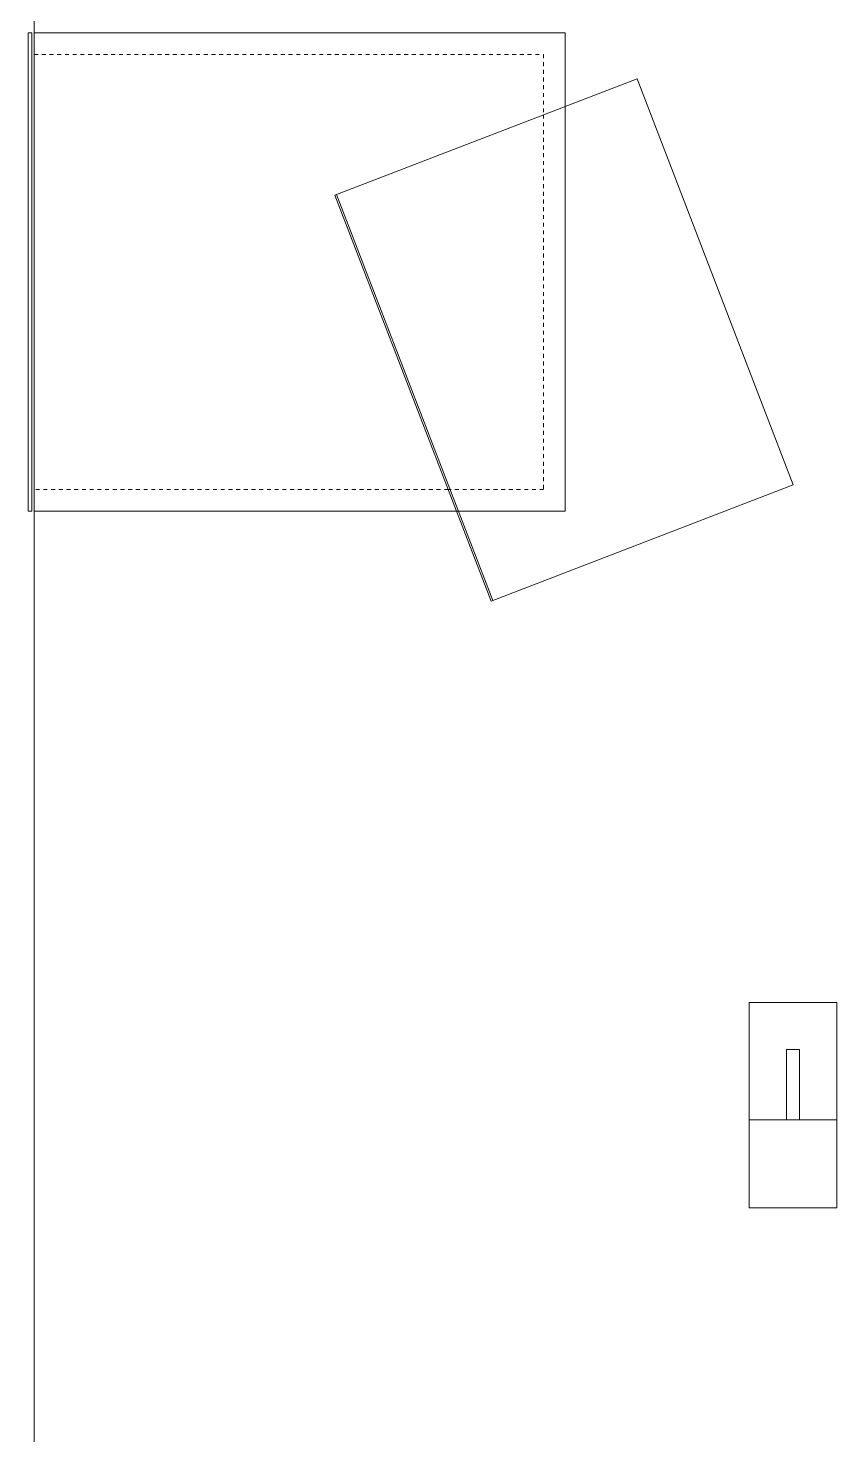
# Model space of a CAD drawing. Header units: inches. Extents: x 29752 to 31446, y 4278 to 5722.
# Drawn here: x 30482.12 to 30508.35, y 4418.68 to 4464.27 of the extents above; entities that cross this region are included whole.
import ezdxf

# ---------------------------------------------------------------- set-up
doc = ezdxf.new("R2010")
doc.units = ezdxf.units.IN
doc.header["$MEASUREMENT"] = 0
doc.linetypes.add('Dash', pattern=[0.25, 0.125, -0.125])
doc.layers.add('I-FURN', color=30, linetype='Continuous', lineweight=9)
doc.layers.add('I-FURN-HDLN', color=30, linetype='Dash', lineweight=9)

# ---------------------------------------------------------------- blocks, each defined once
blk = doc.blocks.new('Desk-Teknion-JNWDSN-Double_Sided_Rectangular-R2015 - 60_ Depth-V52-FIRST FLOOR POWER _ SIGNAL')
at = {"layer": 'I-FURN'}
for p, q in [((-3.327, -6.816), (-3.327, -3.972)), ((-3.327, -3.972), (0.479, -3.972)), ((0.479, -3.972), (3.327, -3.972)), ((0.479, -6.816), (0.479, -3.972)), ((3.327, -3.972), (3.327, -6.816)), ((-1.8, -5.181), (-1.8, -5.606)), ((0.479, -5.181), (-1.8, -5.181)), ((-1.8, -5.606), (0.479, -5.606)), ((0.479, -6.816), (-3.327, -6.816)), ((3.327, -6.816), (0.479, -6.816)), ((-35.725, -30), (36, -30))]:
    blk.add_line(p, q, dxfattribs=at)
blk = doc.blocks.new('Accessories-Teknion-JNAMD-Drawer_Module-R2015 - Letter Size-6171627-FIRST FLOOR POWER _ SIGNAL')
at = {"layer": 'I-FURN'}
for p, q in [((7.049, 5.22), (-7.049, 5.22)), ((-7.049, 5.22), (-7.049, -5.28)), ((7.049, -5.28), (7.049, 5.22)), ((-7.049, -5.22), (7.049, -5.22)), ((-7.049, -5.28), (7.049, -5.28))]:
    blk.add_line(p, q, dxfattribs=at)
blk = doc.blocks.new('Storage-Freestanding-Teknion-JNFMP-Mobile_Pedestal_with_Seat-R2015 - Metal-V62-FIRST FLOOR POWER _ SIGNAL')
at = {"layer": 'I-FURN'}
for p, q in [((-5.366, 8.55), (-7.75, 8.55)), ((-7.75, 8.55), (-7.75, -8.67)), ((7.75, 8.55), (-5.366, 8.55)), ((7.75, 5.024), (7.75, 8.55)), ((7.75, -8.67), (7.75, 5.024)), ((-7.75, -8.67), (7.75, -8.67)), ((7.75, -8.749), (-7.75, -8.749)), ((-7.75, -8.749), (-7.75, -8.867)), ((-7.75, -8.867), (7.75, -8.867)), ((7.75, -8.867), (7.75, -8.749))]:
    blk.add_line(p, q, dxfattribs=at)
at = {"layer": 'I-FURN-HDLN'}
for p, q in [((-7.049, -8.67), (-7.049, 7.849)), ((-7.049, 7.849), (-5.096, 7.849)), ((-5.096, 7.849), (7.049, 7.849)), ((7.049, 7.849), (7.049, 4.755)), ((7.049, 4.755), (7.049, -8.67))]:
    blk.add_line(p, q, dxfattribs=at)

msp = doc.modelspace()

# ---------------------------------------------------------------- block references
at = {"layer": 'I-FURN'}
for name, p, rotation in [('Desk-Teknion-JNWDSN-Double_Sided_Rectangular-R2015 - 60_ Depth-V52-FIRST FLOOR POWER _ SIGNAL', (30512.322, 4429.37), 269.9999999999994), ('Storage-Freestanding-Teknion-JNFMP-Mobile_Pedestal_with_Seat-R2015 - Metal-V62-FIRST FLOOR POWER _ SIGNAL', (30490.992, 4456.37), 269.9999999999992), ('Accessories-Teknion-JNAMD-Drawer_Module-R2015 - Letter Size-6171627-FIRST FLOOR POWER _ SIGNAL', (30499.533, 4454.179), 291.0532295833249)]:
    msp.add_blockref(name, p, dxfattribs=dict(at, rotation=rotation))

doc.saveas('drawing.dxf')
